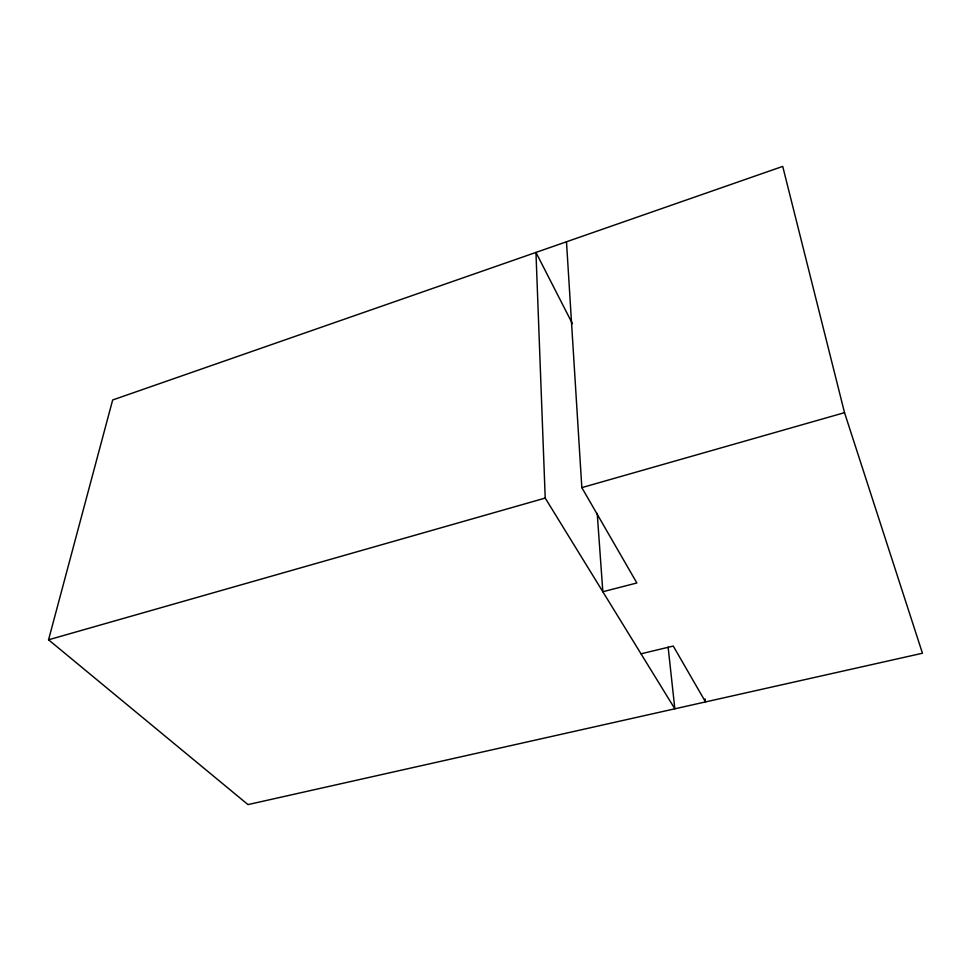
<?xml version="1.0" encoding="UTF-8"?>
<svg xmlns="http://www.w3.org/2000/svg" width="971" height="971" viewBox="0 0 971 971"><rect width="100%" height="100%" fill="white"/><g stroke="black" fill="none" stroke-linecap="round" stroke-linejoin="round"><path stroke-width="1.46" d="M48.55 639.792L112.66 399.979L782.723 166.405L844.527 412.663L922.45 653.24L247.981 804.595L48.55 639.792L545.216 498.074L674.833 708.806L668.133 647.123M566.481 241.791L581.835 487.624L844.527 412.663M641.006 653.811L673.267 646.067L705.504 701.924L705.128 698.926M581.835 487.624L636.867 582.976L602.833 591.74L597.226 513.428M572.417 323.707L535.956 252.424L545.216 498.074"/></g></svg>
